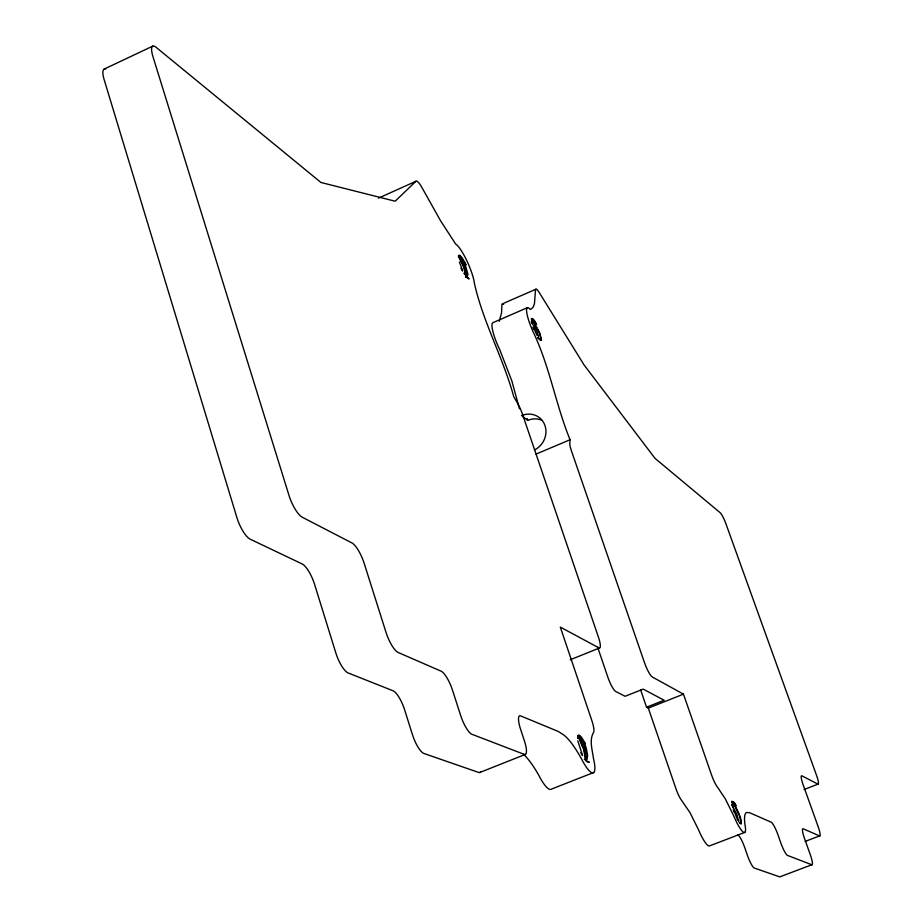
<?xml version="1.0" encoding="UTF-8"?>
<svg xmlns="http://www.w3.org/2000/svg" width="923" height="923" viewBox="0 0 923 923"><rect width="100%" height="100%" fill="white"/><g stroke="black" fill="none" stroke-linecap="round" stroke-linejoin="round"><path stroke-width="1.38" d="M577.717 735.839L577.81 738.238L577.717 735.839L578.536 735.458C583.636 742.15 587.224 751.564 585.747 759.998M570.045 439.752L569.779 443.075A13.072 2.55 67.2 0 0 571.51 451.093L644.485 662.633A13.418 2.677 68.1 0 0 652.353 676.997L683.47 694.165L711.575 775.008A13.014 2.492 68.6 0 0 717.679 787.4L725.374 798.96L733.75 815.944A22.544 4.234 68.8 0 0 743.061 831.923A22.544 4.234 68.8 0 0 744.999 824.897A51.884 9.565 69 0 1 746.88 812.471L749.661 812.748L771.178 822.185A12.241 2.181 68.8 0 1 777.927 834.727L780.835 842.987A12.161 2.146 68.9 0 0 787.561 855.448L811.744 864.724A11.722 1.984 68.9 0 0 810.325 854.79L804.533 838.511A11.607 1.95 68.8 0 1 803.172 828.773L819.474 835.88A11.272 1.846 68.7 0 0 818.078 826.454L803.195 784.919A11.111 1.8 68.6 0 1 801.891 775.828L817.824 784.077A10.811 1.708 68.5 0 0 816.497 775.262L726.066 524.172A10.43 1.615 67.7 0 0 720.159 512.692L654.995 458.339L584.051 364.92L539.39 292.787A12.461 2.296 66.6 0 0 535.455 290.572L534.429 304.002L532.767 307.705L530.379 309.493A22.417 4.257 66.7 0 0 526.791 312.874A22.417 4.257 66.7 0 0 534.44 334.634C550.004 368.404 556.061 405.382 570.045 439.752L536.067 454.093M458.766 255.475L458.65 256.813L459.135 255.486L461.235 258.232L464.823 266.32L466.761 274.535L466.034 277.511M738.885 821.989L736.796 814.028L731.858 804.891M499.239 321.285L501.535 312.909L501.893 305.201A12.426 2.446 66.6 0 1 503.658 304.348M731.501 802.133L733.324 802.156L736.208 805.791L734.212 803.01M415.973 181.254L395.136 201.214L320.939 182.477L156.125 47.338A19.048 5.065 64.1 0 0 152.964 56.649L288.968 495.339A19.648 5.746 66.6 0 0 302.167 517.18L351.951 542.943A18.852 5.296 67.2 0 1 364.239 563.526L385.964 632.22A18.76 5.25 67.7 0 0 398.148 652.48L441.171 671.206A18.068 4.857 68.1 0 1 452.57 690.381L460.589 715.302A17.906 4.765 68.3 0 0 471.884 734.27L524.264 754.379A16.949 4.257 68.5 0 0 524.345 740.673L520.595 729.308A16.741 4.154 68.4 0 1 520.687 715.913L558.138 731.408L563.676 734.893A65.741 15.61 68.8 0 1 581.444 758.764A27.344 6.323 68.5 0 0 592.762 772.874A27.344 6.323 68.5 0 0 593.431 758.325C592.416 749.972 589.059 740.488 593.431 732.585A15.264 3.45 68.4 0 0 591.851 720.598L560.307 627.086L598.75 647.784A14.318 3.046 68 0 0 598.358 636.916L522.43 414.058A13.949 2.896 66.9 0 0 517.595 403.282L513.707 396.578C503.208 357.939 483.214 322.577 474.422 283.453A24.275 4.95 66.3 0 0 466.807 260.678A24.275 4.95 66.3 0 0 455.627 243.984L440.617 220.851L422.607 188.765A14.191 2.931 65.9 0 0 415.973 181.254L378.407 198.157M104.161 69.075L152.733 46.15M502.562 303.771L536.055 289.164M527.345 307.705L492.905 322.681A22.348 4.534 66.6 0 0 499.735 349.632L511.896 381.049L519.441 408.762M570.252 659.772L599.65 647.911M479.775 772.493L525.302 754.426M640.643 689.977L646.55 707.203L664.145 700.234L643.158 689.1L625.125 696.288L615.849 691.558A13.372 2.85 68.2 0 1 607.888 677.297L597.689 647.311M646.55 707.203L648.315 708.103L683.47 694.165M593.743 772.482L551.573 789.05A27.252 6.726 68.6 0 1 538.928 775.539A65.498 16.637 68.9 0 0 523.606 754.322M804.118 789.488L818.297 784.042M744.826 832.384L709.718 845.826A22.475 4.523 68.9 0 1 698.423 829.535L689.989 812.632L682.155 801.164A12.98 2.654 68.7 0 1 676.005 788.842L648.315 708.103M805.202 841.395L819.959 835.788M812.252 864.597L780.223 876.712A11.687 2.123 69 0 1 779.681 876.85L754.333 868.058A12.126 2.296 69 0 1 747.538 855.679L744.665 847.418A12.207 2.331 68.9 0 0 737.846 834.957M538.605 338.822C538.836 333.088 534.475 326.8 531.175 321.931M531.187 318.862L533.448 319.981L536.632 324.342L534.463 321.135M586.532 761.36L589.324 762.156L587.882 761.96L585.494 759.779M540.613 340.183L539.113 338.649L541.524 340.275L539.701 332.776L532.433 319.508M466.323 277.073L469.092 278.965L463.854 273.208M465.48 276.565L467.096 277.05L467.961 274.373L464.477 261.855A11.561 2.354 66.3 0 0 458.777 255.74M584.317 759.387L586.982 759.641L587.651 755.372L586.278 748.161L583.578 740.696A13.014 3.011 68.5 0 0 577.833 736.519M522.556 416.423L527.771 420.38A19.348 17.86 -53.5 0 1 541.801 420.207M540.117 339.999L540.843 340.552L541.305 339.768L539.378 332.938L532.11 319.67M731.754 801.291L734.42 804.325L739.092 813.774L741.261 820.351L741.088 823.801L739.877 822.993L741.088 823.801L739.669 816.336L734.085 804.475M537.567 337.691L538.155 338.464M458.327 255.902L463.877 267.658L466.196 277.454M458.685 255.752L464.246 267.52L466.553 277.315M578.283 735.839L584.132 749.43L586.024 760.483M577.867 735.989L583.728 749.568L585.609 760.633M580.798 752.66L582.367 755.418M460.969 268.258L462.388 270.843M533.563 327.723L537.001 335.349M577.81 740.846L582.528 755.418M734.039 810.856L737.592 820.132M459.354 261.994L462.665 270.785M527.148 418.557L527.771 420.38M532.917 327.019L533.609 329.142M733.312 809.783L733.923 811.94M732.827 807.706L732.32 804.141A10.73 2.019 68.8 0 1 735.17 803.945M531.925 323.05L531.648 320.027A10.672 2.031 66.7 0 1 535.502 322.265M480.56 771.732A16.891 4.534 68.5 0 1 478.679 772.459L423.911 753.468A17.837 5.077 68.4 0 1 412.454 734.662L404.609 709.799A17.987 5.169 68.1 0 0 393.06 690.785L348.156 672.971A18.679 5.584 67.7 0 1 335.81 652.896L314.57 584.328A18.772 5.642 67.2 0 0 302.109 563.93L250.271 539.228A19.556 6.103 66.6 0 1 236.899 517.595L104.149 79.643A18.968 5.388 63.8 0 1 105.695 69.052M521.507 415.627A19.475 17.952 -53.5 0 1 544.789 425.053A19.475 17.952 -53.5 0 1 534.486 449.974M585.113 743.603L584.351 742.092L585.113 743.603M465.884 264.636L465.192 263.205L465.884 264.636M732.631 806.125L732.435 805.064L732.631 806.125"/></g></svg>
